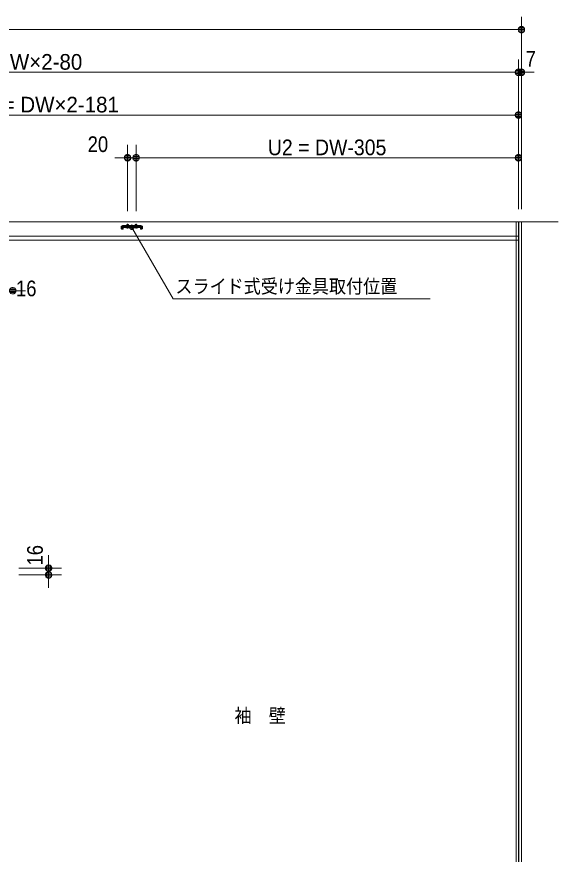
# Model space of a CAD drawing. Units: millimetres, scale not verified. Extents: x -6062 to 6062, y -3045 to 3045.
# Drawn here: x -1894 to -626, y -1129 to 830 of the extents above; entities that cross this region are included whole.
import ezdxf
from ezdxf.enums import TextEntityAlignment as Align

# ---------------------------------------------------------------- set-up
doc = ezdxf.new("R2010")
doc.units = ezdxf.units.MM
doc.header["$LTSCALE"] = 20
for name, color, linetype, lineweight in [('0-0_2寸法-1', 7, 'Continuous', 9), ('0-1_0', 7, 'Continuous', 9), ('0-2_2寸法-2', 7, 'Continuous', 9), ('0-3_2寸法-3', 7, 'Continuous', 9), ('0-4_3一般', 7, 'Continuous', 9)]:
    doc.layers.add(name, color=color, linetype=linetype, lineweight=lineweight)
doc.styles.add('ＭＳ ゴシック', font='')
doc.styles.add('ＭＳ Ｐゴシック', font='')
doc.styles.get('ＭＳ ゴシック').set_extended_font_data('MS Gothic')
doc.styles.get('ＭＳ Ｐゴシック').set_extended_font_data('MS PGothic')

# ---------------------------------------------------------------- blocks, each defined once
blk = doc.blocks.new('_Dot')
at = {"layer": '0-1_0'}
for p, q in [((-10, 0), (-20, 0)), ((9.78, 2), (-9.78, 2)), ((7.99, 6), (-7.99, 6)), ((9.16, -3.98), (-9.16, -3.98)), ((6, -7.98), (-6, -7.98))]:
    blk.add_line(p, q, dxfattribs=at)
for points in [[(10, 0), (9.92, 1.25), (9.69, 2.49), (9.3, 3.68), (8.76, 4.82), (8.09, 5.88), (7.29, 6.85), (6.37, 7.71), (5.36, 8.44), (4.26, 9.05), (3.09, 9.51), (1.87, 9.82), (0.63, 9.98), (-0.63, 9.98), (-1.87, 9.82), (-3.09, 9.51), (-4.26, 9.05), (-5.36, 8.44), (-6.37, 7.71), (-7.29, 6.85), (-8.09, 5.88), (-8.76, 4.82), (-9.3, 3.68), (-9.69, 2.49), (-9.92, 1.25), (-10, 0), (0, 0)], [(-10, 0), (-9.92, -1.25), (-9.69, -2.49), (-9.3, -3.68), (-8.76, -4.82), (-8.09, -5.88), (-7.29, -6.85), (-6.37, -7.71), (-5.36, -8.44), (-4.26, -9.05), (-3.09, -9.51), (-1.87, -9.82), (-0.63, -9.98), (0.63, -9.98), (1.87, -9.82), (3.09, -9.51), (4.26, -9.05), (5.36, -8.44), (6.37, -7.71), (7.29, -6.85), (8.09, -5.88), (8.76, -4.82), (9.3, -3.68), (9.69, -2.49), (9.92, -1.25), (10, 0), (0, 0)]]:
    blk.add_lwpolyline(points, close=True, dxfattribs=at)
blk = doc.blocks.new('グループ-4')
at = {"layer": '0-4_3一般'}
for p, q in [((-75696.5, 7000), (23223.5, 7000)), ((21360, 7000), (21360, -40000))]:
    blk.add_line(p, q, dxfattribs=at)
blk = doc.blocks.new('グループ-5')
at = {"layer": '0-4_3一般'}
for p, q in [((-73990, 7000), (21350, 7000)), ((2812.9, 6808.1), (2762, 6808.1)), ((2762, 6764.1), (2762, 6808.1)), ((2762, 6762.1), (2762, 6764.1)), ((2762, 6742.1), (2762, 6762.1)), ((2762, 6762.1), (2812.9, 6762.1)), ((2762, 6692.1), (2762, 6742.1)), ((2786, 6692.1), (2786, 6742.1)), ((2836, 6692.1), (2786, 6692.1)), ((2836, 6668.1), (2786, 6668.1)), ((2812.9, 6808.1), (2827.5, 6822.6)), ((2812.9, 6762.1), (2832, 6762.1)), ((2827.5, 6822.6), (2840.9, 6836.1)), ((2845.5, 6775.6), (2832, 6762.1)), ((2836, 6692.1), (2836, 6742.1)), ((2840.9, 6836.1), (2860, 6836.1)), ((2860, 6790.1), (2845.5, 6775.6)), ((2960, 6836.1), (2860, 6836.1)), ((2860, 6826.1), (2880, 6836.1)), ((2860, 6836.1), (2860, 6790.1)), ((2860, 6790.1), (2880, 6790.1)), ((2860, 6766.1), (3660, 6766.1)), ((2860, 6742.1), (2860, 6766.1)), ((2860, 6692.1), (2860, 6742.1)), ((2860, 6742.1), (3660, 6742.1)), ((2960, 6836.1), (3560, 6836.1)), ((2960, 6825.2), (2960, 6836.1)), ((2960, 6825.2), (2960, 6815.2)), ((2960, 6790.1), (2960, 6815.2)), ((2960, 6784.1), (2960, 6790.1)), ((2970, 6815.2), (3550, 6815.2)), ((3550, 6774.1), (2970, 6774.1)), ((2985, 6742.1), (2985, 6732.1)), ((3135, 6742.1), (2985, 6742.1)), ((2985, 6732.1), (3135, 6732.1)), ((2985, 6732.1), (2995, 6722.1)), ((2995, 6722.1), (3125, 6722.1)), ((3019, 6722.1), (3037.2, 6758.9)), ((3020, 6756.2), (3020, 6836.1)), ((3020, 6756.2), (3027.6, 6756.2)), ((3023.8, 6742.1), (3020, 6756.2)), ((3027.6, 6756.2), (3023.8, 6742.1)), ((3027.6, 6836.1), (3027.6, 6882.1)), ((3027.6, 6756.2), (3027.6, 6836.1)), ((3027.6, 6756.2), (3092.4, 6756.2)), ((3037.2, 6758.9), (3060, 6771)), ((3060, 6905.1), (3060, 6699.1)), ((3060, 6749.1), (3060, 6867.1)), ((3060, 6797.6), (3060, 6713.6)), ((3060, 6771), (3082.8, 6758.9)), ((3082.8, 6758.9), (3101, 6722.1)), ((3092.4, 6882.1), (3092.4, 6836.1)), ((3092.4, 6836.1), (3092.4, 6756.2)), ((3092.4, 6756.2), (3096.2, 6742.1)), ((3092.4, 6756.2), (3100, 6756.2)), ((3100, 6756.2), (3096.2, 6742.1)), ((3100, 6882.1), (3100, 6836.1)), ((3100, 6836.1), (3100, 6756.2)), ((3125, 6722.1), (3135, 6732.1)), ((3135, 6732.1), (3135, 6742.1)), ((3260, 6730.2), (3260, 6884.2)), ((3260, 6853.3), (3260, 6651.9)), ((3420, 6882.1), (3500, 6882.1)), ((3420, 6836.1), (3420, 6882.1)), ((3420, 6756.2), (3420, 6836.1)), ((3423.8, 6742.1), (3420, 6756.2)), ((3427.6, 6756.2), (3423.8, 6742.1)), ((3427.6, 6836.1), (3427.6, 6882.1)), ((3427.6, 6756.2), (3427.6, 6836.1)), ((3460, 6905.1), (3460, 6699.1)), ((3460, 6749.1), (3460, 6867.1)), ((3460, 6797.6), (3460, 6713.6)), ((3492.4, 6882.1), (3492.4, 6836.1)), ((3492.4, 6836.1), (3492.4, 6756.2)), ((3492.4, 6756.2), (3500, 6756.2)), ((3492.4, 6756.2), (3496.2, 6742.1)), ((3500, 6756.2), (3496.2, 6742.1)), ((3500, 6882.1), (3500, 6836.1)), ((3500, 6836.1), (3500, 6756.2)), ((3560, 6836.1), (3560, 6825.2)), ((3660, 6836.1), (3560, 6836.1)), ((3560, 6825.2), (3560, 6815.2)), ((3560, 6815.2), (3560, 6790.1)), ((3560, 6790.1), (3560, 6784.1)), ((3640, 6836.1), (3660, 6826.1)), ((3640, 6790.1), (3660, 6790.1)), ((3660, 6836.1), (3679.1, 6836.1)), ((3660, 6742.1), (3660, 6766.1)), ((3660, 6742.1), (3660, 6692.1)), ((3674.5, 6775.6), (3688, 6762.1)), ((3692.5, 6822.6), (3679.1, 6836.1)), ((3684, 6742.1), (3684, 6692.1)), ((3734, 6692.1), (3684, 6692.1)), ((3734, 6668.1), (3684, 6668.1)), ((3707.1, 6762.1), (3688, 6762.1)), ((3692.5, 6822.6), (3707.1, 6808.1)), ((3758, 6808.1), (3707.1, 6808.1)), ((3707.1, 6762.1), (3758, 6762.1)), ((3734, 6742.1), (3734, 6762.1)), ((3734, 6742.1), (3734, 6692.1)), ((3758, 6808.1), (3758, 6764.1)), ((3758, 6762.1), (3758, 6764.1)), ((3758, 6742.1), (3758, 6692.1)), ((21350, 6340), (-73990, 6340))]:
    blk.add_line(p, q, dxfattribs=at)
for points in [[(2762, 6762.1), (2786, 6762.1), (2786, 6742.1)], [(2860, 6790.1), (2860, 6780.1), (2880, 6790.1), (2960, 6790.1)], [(3020, 6836.1), (3020, 6882.1), (3100, 6882.1)], [(3385, 6732.1), (3395, 6722.1), (3525, 6722.1), (3535, 6732.1)], [(3419, 6722.1), (3437.2, 6758.9), (3460, 6771), (3482.8, 6758.9), (3501, 6722.1)], [(3420, 6756.2), (3427.6, 6756.2), (3492.4, 6756.2)], [(3560, 6790.1), (3640, 6790.1), (3660, 6780.1), (3660, 6790.1)], [(3674.5, 6775.6), (3660, 6790.1), (3660, 6836.1)], [(3734, 6762.1), (3758, 6762.1), (3758, 6742.1)], [(-2640, -39740), (-2640, 6140), (21360, 6140)]]:
    blk.add_lwpolyline(points, dxfattribs=at)
blk.add_lwpolyline([(3385, 6732.1), (3535, 6732.1), (3535, 6742.1), (3385, 6742.1)], close=True, dxfattribs=at)
for centre, radius, start, end in [((2786, 6692.1), 24, 180, 270), ((2812.9, 6808.1), 46, 270, 315), ((2860, 6790.1), 46, 90, 135), ((2860, 6742.1), 24, 90, 180), ((2836, 6692.1), 24, 270, 0), ((2970, 6825.2), 10, 180, 270), ((2970, 6784.1), 10, 180, 270), ((3550, 6825.2), 10, 270, 0), ((3550, 6784.1), 10, 270, 0), ((3660, 6790.1), 46, 45, 90), ((3660, 6742.1), 24, 0, 90), ((3684, 6692.1), 24, 180, 270), ((3707.1, 6808.1), 46, 225, 270), ((3734, 6692.1), 24, 270, 0)]:
    blk.add_arc(centre, radius, start, end, dxfattribs=at)
blk = doc.blocks.new('グループ-6')
at = {"layer": '0-4_3一般'}
for name in ['グループ-4', 'グループ-5']:
    blk.add_blockref(name, (0, 0), dxfattribs=at)
blk = doc.blocks.new('グループ-57')
at = {"layer": '0-4_3一般'}
blk.add_line((21380, -40000), (21380, 7000), dxfattribs=at)
blk.add_lwpolyline([(21500, 7000), (21260, 7000), (21260, -40000), (21500, -40000)], close=True, dxfattribs=at)

msp = doc.modelspace()

# ---------------------------------------------------------------- linework, layer by layer
at = {"layer": '0-0_2寸法-1'}
for p, q in [((-712.5, 730), (-712.5, 830)), ((-727.51, 800), (-5479.49, 800)), ((-719.5, 630), (-719.5, 730)), ((-3024.49, 700), (-734.51, 700)), ((-719.5, 530), (-719.5, 630)), ((-2923.49, 600), (-734.51, 600)), ((-1614.5, 375.25), (-1614.5, 530)), ((-719.5, 380), (-719.5, 530)), ((-1599.49, 500), (-734.51, 500))]:
    msp.add_line(p, q, dxfattribs=at)
at = {"layer": '0-2_2寸法-2'}
for p, q in [((-719.5, 630), (-719.5, 730)), ((-712.5, 380), (-712.5, 730)), ((-734.51, 700), (-749.51, 700)), ((-712.5, 700), (-719.5, 700)), ((-697.49, 700), (-682.49, 700)), ((-1634.5, 375.25), (-1634.5, 530)), ((-1614.5, 375.25), (-1614.5, 530)), ((-1649.51, 500), (-1664.51, 500)), ((-1614.5, 500), (-1634.5, 500)), ((-1599.49, 500), (-1584.49, 500)), ((-1888.49, 189), (-1873.49, 189)), ((-1819.5, -444.99), (-1819.5, -429.99)), ((-1889.5, -460), (-1789.5, -460)), ((-1819.5, -476), (-1819.5, -460)), ((-1889.5, -476), (-1789.5, -476)), ((-1819.5, -491.01), (-1819.5, -506.01))]:
    msp.add_line(p, q, dxfattribs=at)
at = {"layer": '0-3_2寸法-3'}
for p, q in [((-1619.61, 338.1), (-1629.39, 338.1)), ((-1620.5, 334.1), (-1628.5, 334.1)), ((-1624.33, 342.1), (-1624.67, 342.1)), ((-1624.33, 342.1), (-1624.67, 342.1))]:
    msp.add_line(p, q, dxfattribs=at)
msp.add_lwpolyline([(-926.09, 170), (-1528.02, 170), (-1624.5, 337.1)], dxfattribs=at)
msp.add_circle((-1624.5, 337.1), 5.01, dxfattribs=at)
msp.add_circle((-1624.5, 337.1), 5.01, dxfattribs=at)

# ---------------------------------------------------------------- block references
at = {"layer": '0-0_2寸法-1', "xscale": 0.7503418, "yscale": 0.7503418}
for p in [(-712.5, 800), (-719.5, 700), (-719.5, 600), (-719.5, 500)]:
    msp.add_blockref('_Dot', p, dxfattribs=at)
at = {"layer": '0-0_2寸法-1', "xscale": 0.7503418, "yscale": 0.7503418, "rotation": 180}
msp.add_blockref('_Dot', (-1614.5, 500), dxfattribs=at)
at = {"layer": '0-2_2寸法-2', "xscale": 0.7503418, "yscale": 0.7503418}
for p in [(-719.5, 700), (-1634.5, 500)]:
    msp.add_blockref('_Dot', p, dxfattribs=at)
for p, rotation in [((-712.5, 700), 180), ((-1614.5, 500), 180), ((-1903.5, 189), 180), ((-1819.5, -460), 270), ((-1819.5, -476), 90)]:
    msp.add_blockref('_Dot', p, dxfattribs=dict(at, rotation=rotation))
at = {"layer": '0-4_3一般', "xscale": 0.05, "yscale": 0.05}
for name in ['グループ-6', 'グループ-57']:
    msp.add_blockref(name, (-1787.5, 0), dxfattribs=at)

# ---------------------------------------------------------------- texts
at = {"layer": '0-0_2寸法-1', "style": 'ＭＳ Ｐゴシック'}
for s, p in [('Z = DW×2-80', (-2028.69, 695.04)), ('U1 = DW×2-181', (-2001.7, 595.04))]:
    msp.add_text(s, height=36.69, dxfattribs=at).set_placement(p, align=Align.BOTTOM_LEFT)
at = {"layer": '0-0_2寸法-1', "style": 'ＭＳ Ｐゴシック', "width": 0.95}
msp.add_text('U2 = DW-305', height=36.69, dxfattribs=at).set_placement((-1306.18, 495.04), align=Align.BOTTOM_LEFT)
at = {"layer": '0-2_2寸法-2', "style": 'ＭＳ Ｐゴシック', "width": 0.9}
for s, p in [('7', (-702.62, 702.48)), ('20', (-1727.98, 502.48)), ('16', (-1895.82, 165.03))]:
    msp.add_text(s, height=36.66, dxfattribs=at).set_placement(p, align=Align.BOTTOM_LEFT)
msp.add_text('16', height=36.66, rotation=90, dxfattribs=at).set_placement((-1821.98, -453.9), align=Align.BOTTOM_LEFT)
at = {"layer": '0-3_2寸法-3', "style": 'ＭＳ ゴシック', "width": 0.9}
for s, p in [('スライド式受け金具取付位置', (-1522.62, 173.34)), ('袖\u3000壁', (-1384.14, -831.22))]:
    msp.add_text(s, height=32.55, dxfattribs=at).set_placement(p, align=Align.BOTTOM_LEFT)

doc.saveas('drawing.dxf')
